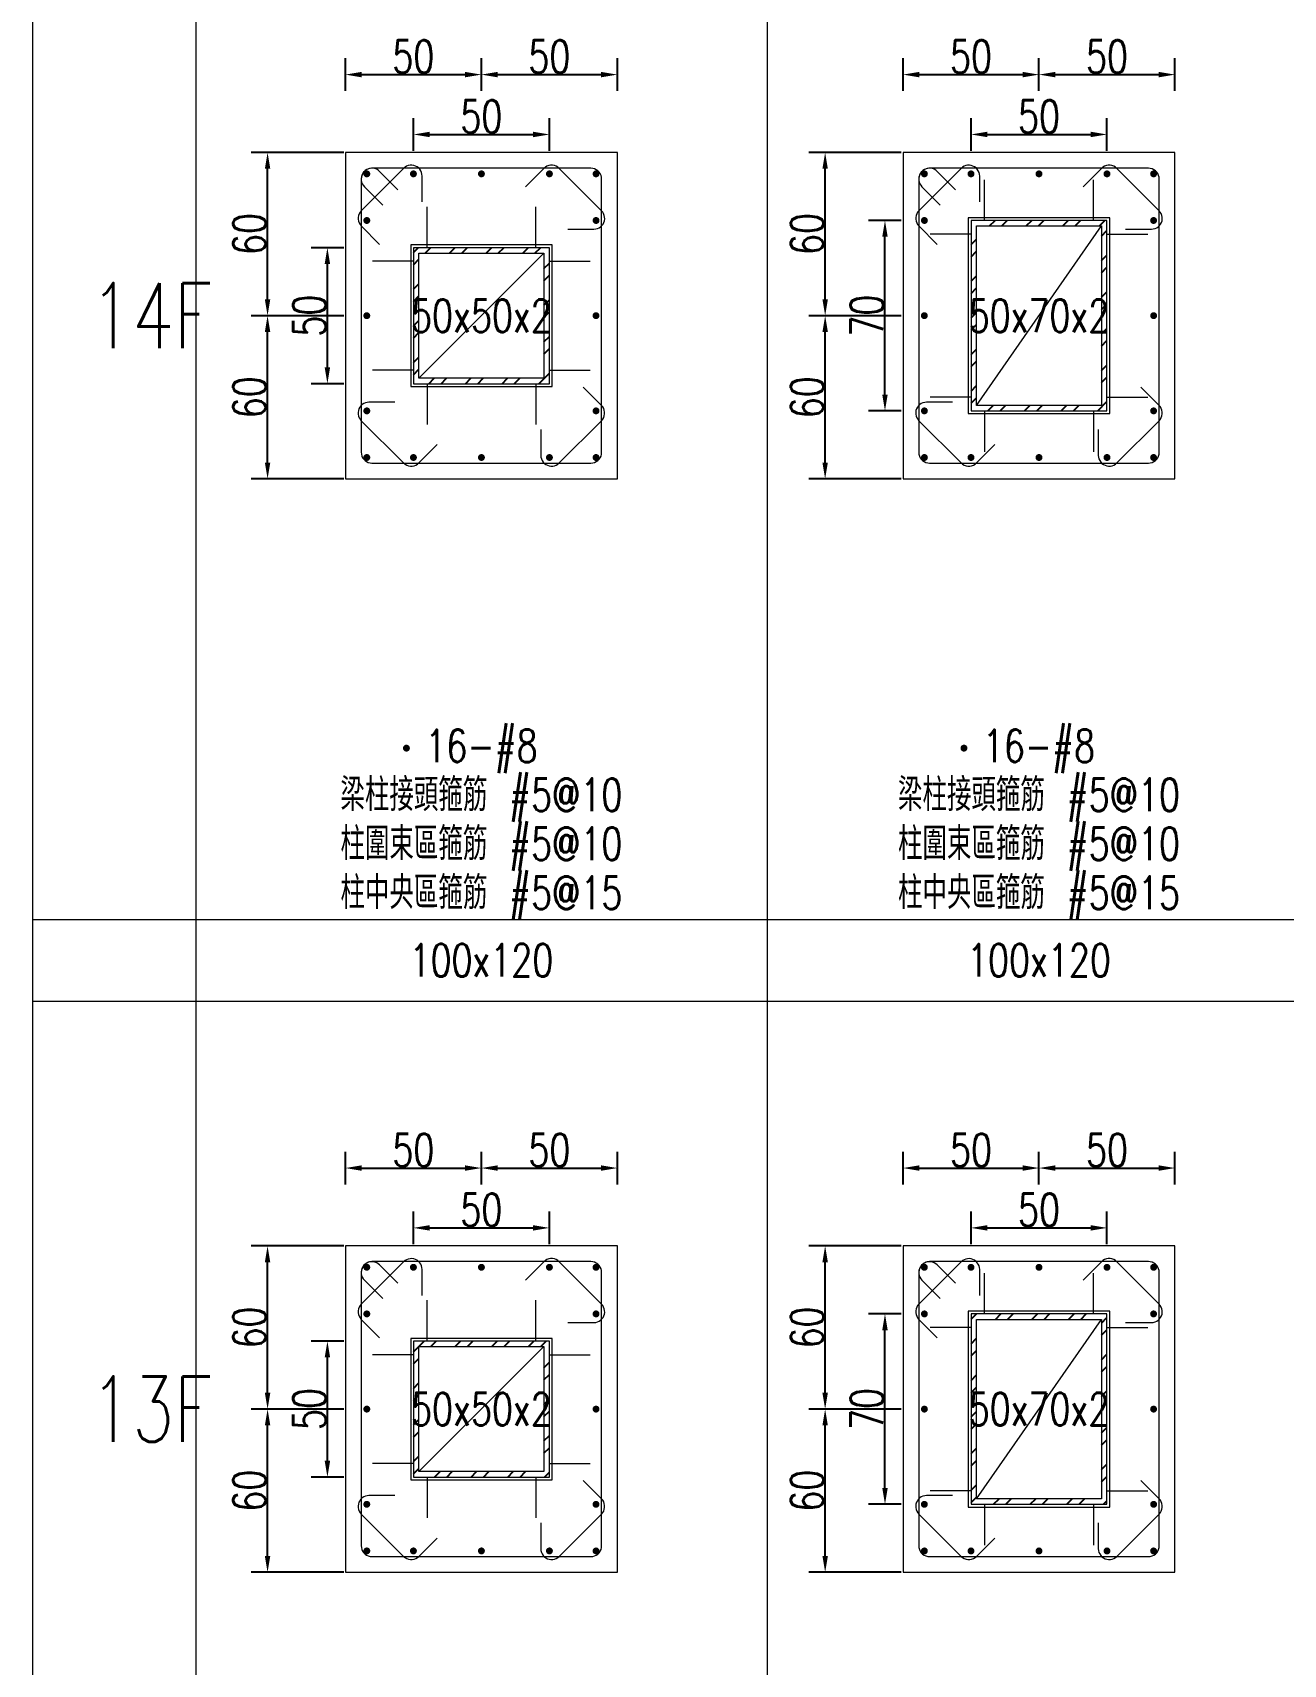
# Model space of a CAD drawing. Header units: millimetres. Extents: x 0 to 3905, y 0 to 8880.
# Drawn here: x 0 to 460, y 4982 to 5582 of the extents above; entities that cross this region are included whole.
import ezdxf
from ezdxf.enums import TextEntityAlignment as Align

# ---------------------------------------------------------------- set-up
doc = ezdxf.new("R2010")
doc.units = ezdxf.units.MM
doc.layers.get('DEFPOINTS').update_dxf_attribs({"color": 3})
for name, color, linetype in [('Hatch線', 6, 'Continuous'), ('主筋斷面', 2, 'Continuous'), ('文字-主筋根數', 7, 'Continuous'), ('文字-剪力筋 中央區', 7, 'Continuous'), ('文字-剪力筋-BC', 7, 'Continuous'), ('文字-剪力筋-圍束區', 7, 'Continuous'), ('文字-斷面尺寸', 7, 'Continuous'), ('文字-樓群名稱', 7, 'Continuous'), ('文字-輔助字', 7, 'Continuous'), ('柱斷面線', 4, 'Continuous'), ('標註字', 4, 'Continuous'), ('箍筋線', 1, 'Continuous'), ('網格線', 7, 'Continuous'), ('鋼柱', 11, 'Continuous')]:
    doc.layers.add(name, color=color, linetype=linetype)
doc.styles.add('note', font='txt.shx', dxfattribs={"width": 0.75, "height": 12})
doc.styles.add('txt', font='txt.shx', dxfattribs={"height": 0.2, "bigfont": 'chineset.shx'})
doc.dimstyles.new('RCAD_DIM', dxfattribs={"dimtxt": 12, "dimasz": 6, "dimexe": 6, "dimexo": 0.625, "dimtad": 1, "dimdec": 0, "dimdsep": 46, "dimtxsty": 'note', "dimcen": 2.5, "dimclrd": 256, "dimclre": 256, "dimclrt": 256, "dimadec": 0, "dimazin": 0, "dimtfac": 1, "dimtmove": 0, "dimatfit": 3, "dimfxl": 0, "dimtolj": 1, "dimarcsym": 0})

# ---------------------------------------------------------------- blocks, each defined once
blk = doc.blocks.new('*D90')
at = {"layer": 'DEFPOINTS', "color": 0}
for p in [(190, 5142.625), (140, 5136), (190, 5136)]:
    blk.add_point(p, dxfattribs=at)
at = {"layer": '標註字', "lineweight": -2}
for p, q in [((140, 5136.625), (140, 5148.625)), ((190, 5136.625), (190, 5148.625)), ((146, 5142.625), (184, 5142.625))]:
    blk.add_line(p, q, dxfattribs=at)
at = {"layer": '標註字'}
for points in [[(146, 5143.625), (146, 5141.625), (140, 5142.625)], [(184, 5141.625), (184, 5143.625), (190, 5142.625)]]:
    blk.add_solid(points, dxfattribs=at)
at = {"layer": '標註字', "insert": (165, 5149.25), "char_height": 12, "attachment_point": 5, "style": 'note'}
blk.add_mtext('\\A1;50', dxfattribs=at)
blk = doc.blocks.new('*D91')
at = {"layer": 'DEFPOINTS', "color": 0}
for p in [(108.375, 5101), (115, 5101), (115, 5051)]:
    blk.add_point(p, dxfattribs=at)
at = {"layer": '標註字', "lineweight": -2}
for p, q in [((114.375, 5101), (102.375, 5101)), ((108.375, 5057), (108.375, 5095)), ((114.375, 5051), (102.375, 5051))]:
    blk.add_line(p, q, dxfattribs=at)
at = {"layer": '標註字'}
for points in [[(109.375, 5095), (107.375, 5095), (108.375, 5101)], [(107.375, 5057), (109.375, 5057), (108.375, 5051)]]:
    blk.add_solid(points, dxfattribs=at)
at = {"layer": '標註字', "insert": (101.75, 5076), "char_height": 12, "attachment_point": 5, "rotation": 90, "style": 'note'}
blk.add_mtext('\\A1;50', dxfattribs=at)
blk = doc.blocks.new('*D92')
at = {"layer": 'DEFPOINTS', "color": 0}
for p in [(165, 5164.625), (115, 5158), (165, 5158)]:
    blk.add_point(p, dxfattribs=at)
at = {"layer": '標註字', "lineweight": -2}
for p, q in [((115, 5158.625), (115, 5170.625)), ((165, 5158.625), (165, 5170.625)), ((121, 5164.625), (159, 5164.625))]:
    blk.add_line(p, q, dxfattribs=at)
at = {"layer": '標註字'}
for points in [[(121, 5165.625), (121, 5163.625), (115, 5164.625)], [(159, 5163.625), (159, 5165.625), (165, 5164.625)]]:
    blk.add_solid(points, dxfattribs=at)
at = {"layer": '標註字', "insert": (140, 5171.25), "char_height": 12, "attachment_point": 5, "style": 'note'}
blk.add_mtext('\\A1;50', dxfattribs=at)
blk = doc.blocks.new('*D93')
at = {"layer": 'DEFPOINTS', "color": 0}
for p in [(215, 5164.625), (165, 5158), (215, 5158)]:
    blk.add_point(p, dxfattribs=at)
at = {"layer": '標註字', "lineweight": -2}
for p, q in [((165, 5158.625), (165, 5170.625)), ((215, 5158.625), (215, 5170.625)), ((171, 5164.625), (209, 5164.625))]:
    blk.add_line(p, q, dxfattribs=at)
at = {"layer": '標註字'}
for points in [[(171, 5165.625), (171, 5163.625), (165, 5164.625)], [(209, 5163.625), (209, 5165.625), (215, 5164.625)]]:
    blk.add_solid(points, dxfattribs=at)
at = {"layer": '標註字', "insert": (190, 5171.25), "char_height": 12, "attachment_point": 5, "style": 'note'}
blk.add_mtext('\\A1;50', dxfattribs=at)
blk = doc.blocks.new('*D94')
at = {"layer": 'DEFPOINTS', "color": 0}
for p in [(86.375, 5076), (115, 5076), (115, 5016)]:
    blk.add_point(p, dxfattribs=at)
at = {"layer": '標註字', "lineweight": -2}
for p, q in [((114.375, 5076), (80.375, 5076)), ((86.375, 5022), (86.375, 5070)), ((114.375, 5016), (80.375, 5016))]:
    blk.add_line(p, q, dxfattribs=at)
at = {"layer": '標註字'}
for points in [[(87.375, 5070), (85.375, 5070), (86.375, 5076)], [(85.375, 5022), (87.375, 5022), (86.375, 5016)]]:
    blk.add_solid(points, dxfattribs=at)
at = {"layer": '標註字', "insert": (79.75, 5046), "char_height": 12, "attachment_point": 5, "rotation": 90, "style": 'note'}
blk.add_mtext('\\A1;60', dxfattribs=at)
blk = doc.blocks.new('*D95')
at = {"layer": 'DEFPOINTS', "color": 0}
for p in [(86.375, 5136), (115, 5136), (115, 5076)]:
    blk.add_point(p, dxfattribs=at)
at = {"layer": '標註字', "lineweight": -2}
for p, q in [((114.375, 5136), (80.375, 5136)), ((86.375, 5082), (86.375, 5130)), ((114.375, 5076), (80.375, 5076))]:
    blk.add_line(p, q, dxfattribs=at)
at = {"layer": '標註字'}
for points in [[(87.375, 5130), (85.375, 5130), (86.375, 5136)], [(85.375, 5082), (87.375, 5082), (86.375, 5076)]]:
    blk.add_solid(points, dxfattribs=at)
at = {"layer": '標註字', "insert": (79.75, 5106), "char_height": 12, "attachment_point": 5, "rotation": 90, "style": 'note'}
blk.add_mtext('\\A1;60', dxfattribs=at)
blk = doc.blocks.new('Circle_Filled')
at = {"const_width": 0.5}
blk.add_lwpolyline([(-0.25, 0, 1), (0.25, 0, 1)], format="xyb", close=True, dxfattribs=at)
blk = doc.blocks.new('*D96')
at = {"layer": 'DEFPOINTS', "color": 0}
for p in [(190, 5544.625), (140, 5538), (190, 5538)]:
    blk.add_point(p, dxfattribs=at)
at = {"layer": '標註字', "lineweight": -2}
for p, q in [((140, 5538.625), (140, 5550.625)), ((190, 5538.625), (190, 5550.625)), ((146, 5544.625), (184, 5544.625))]:
    blk.add_line(p, q, dxfattribs=at)
at = {"layer": '標註字'}
for points in [[(146, 5545.625), (146, 5543.625), (140, 5544.625)], [(184, 5543.625), (184, 5545.625), (190, 5544.625)]]:
    blk.add_solid(points, dxfattribs=at)
at = {"layer": '標註字', "insert": (165, 5551.25), "char_height": 12, "attachment_point": 5, "style": 'note'}
blk.add_mtext('\\A1;50', dxfattribs=at)
blk = doc.blocks.new('*D97')
at = {"layer": 'DEFPOINTS', "color": 0}
for p in [(108.375, 5503), (115, 5503), (115, 5453)]:
    blk.add_point(p, dxfattribs=at)
at = {"layer": '標註字', "lineweight": -2}
for p, q in [((114.375, 5503), (102.375, 5503)), ((108.375, 5459), (108.375, 5497)), ((114.375, 5453), (102.375, 5453))]:
    blk.add_line(p, q, dxfattribs=at)
at = {"layer": '標註字'}
for points in [[(109.375, 5497), (107.375, 5497), (108.375, 5503)], [(107.375, 5459), (109.375, 5459), (108.375, 5453)]]:
    blk.add_solid(points, dxfattribs=at)
at = {"layer": '標註字', "insert": (101.75, 5478), "char_height": 12, "attachment_point": 5, "rotation": 90, "style": 'note'}
blk.add_mtext('\\A1;50', dxfattribs=at)
blk = doc.blocks.new('*D98')
at = {"layer": 'DEFPOINTS', "color": 0}
for p in [(165, 5566.625), (115, 5560), (165, 5560)]:
    blk.add_point(p, dxfattribs=at)
at = {"layer": '標註字', "lineweight": -2}
for p, q in [((115, 5560.625), (115, 5572.625)), ((165, 5560.625), (165, 5572.625)), ((121, 5566.625), (159, 5566.625))]:
    blk.add_line(p, q, dxfattribs=at)
at = {"layer": '標註字'}
for points in [[(121, 5567.625), (121, 5565.625), (115, 5566.625)], [(159, 5565.625), (159, 5567.625), (165, 5566.625)]]:
    blk.add_solid(points, dxfattribs=at)
at = {"layer": '標註字', "insert": (140, 5573.25), "char_height": 12, "attachment_point": 5, "style": 'note'}
blk.add_mtext('\\A1;50', dxfattribs=at)
blk = doc.blocks.new('*D99')
at = {"layer": 'DEFPOINTS', "color": 0}
for p in [(215, 5566.625), (165, 5560), (215, 5560)]:
    blk.add_point(p, dxfattribs=at)
at = {"layer": '標註字', "lineweight": -2}
for p, q in [((165, 5560.625), (165, 5572.625)), ((215, 5560.625), (215, 5572.625)), ((171, 5566.625), (209, 5566.625))]:
    blk.add_line(p, q, dxfattribs=at)
at = {"layer": '標註字'}
for points in [[(171, 5567.625), (171, 5565.625), (165, 5566.625)], [(209, 5565.625), (209, 5567.625), (215, 5566.625)]]:
    blk.add_solid(points, dxfattribs=at)
at = {"layer": '標註字', "insert": (190, 5573.25), "char_height": 12, "attachment_point": 5, "style": 'note'}
blk.add_mtext('\\A1;50', dxfattribs=at)
blk = doc.blocks.new('*D100')
at = {"layer": 'DEFPOINTS', "color": 0}
for p in [(86.375, 5478), (115, 5478), (115, 5418)]:
    blk.add_point(p, dxfattribs=at)
at = {"layer": '標註字', "lineweight": -2}
for p, q in [((114.375, 5478), (80.375, 5478)), ((86.375, 5424), (86.375, 5472)), ((114.375, 5418), (80.375, 5418))]:
    blk.add_line(p, q, dxfattribs=at)
at = {"layer": '標註字'}
for points in [[(87.375, 5472), (85.375, 5472), (86.375, 5478)], [(85.375, 5424), (87.375, 5424), (86.375, 5418)]]:
    blk.add_solid(points, dxfattribs=at)
at = {"layer": '標註字', "insert": (79.75, 5448), "char_height": 12, "attachment_point": 5, "rotation": 90, "style": 'note'}
blk.add_mtext('\\A1;60', dxfattribs=at)
blk = doc.blocks.new('*D101')
at = {"layer": 'DEFPOINTS', "color": 0}
for p in [(86.375, 5538), (115, 5538), (115, 5478)]:
    blk.add_point(p, dxfattribs=at)
at = {"layer": '標註字', "lineweight": -2}
for p, q in [((114.375, 5538), (80.375, 5538)), ((86.375, 5484), (86.375, 5532)), ((114.375, 5478), (80.375, 5478))]:
    blk.add_line(p, q, dxfattribs=at)
at = {"layer": '標註字'}
for points in [[(87.375, 5532), (85.375, 5532), (86.375, 5538)], [(85.375, 5484), (87.375, 5484), (86.375, 5478)]]:
    blk.add_solid(points, dxfattribs=at)
at = {"layer": '標註字', "insert": (79.75, 5508), "char_height": 12, "attachment_point": 5, "rotation": 90, "style": 'note'}
blk.add_mtext('\\A1;60', dxfattribs=at)
blk = doc.blocks.new('*D222')
at = {"layer": 'DEFPOINTS', "color": 0}
for p in [(395, 5142.625), (345, 5136), (395, 5136)]:
    blk.add_point(p, dxfattribs=at)
at = {"layer": '標註字', "lineweight": -2}
for p, q in [((345, 5136.625), (345, 5148.625)), ((395, 5136.625), (395, 5148.625)), ((351, 5142.625), (389, 5142.625))]:
    blk.add_line(p, q, dxfattribs=at)
at = {"layer": '標註字'}
for points in [[(351, 5143.625), (351, 5141.625), (345, 5142.625)], [(389, 5141.625), (389, 5143.625), (395, 5142.625)]]:
    blk.add_solid(points, dxfattribs=at)
at = {"layer": '標註字', "insert": (370, 5149.25), "char_height": 12, "attachment_point": 5, "style": 'note'}
blk.add_mtext('\\A1;50', dxfattribs=at)
blk = doc.blocks.new('*D223')
at = {"layer": 'DEFPOINTS', "color": 0}
for p in [(313.375, 5111), (320, 5111), (320, 5041)]:
    blk.add_point(p, dxfattribs=at)
at = {"layer": '標註字', "lineweight": -2}
for p, q in [((319.375, 5111), (307.375, 5111)), ((313.375, 5047), (313.375, 5105)), ((319.375, 5041), (307.375, 5041))]:
    blk.add_line(p, q, dxfattribs=at)
at = {"layer": '標註字'}
for points in [[(314.375, 5105), (312.375, 5105), (313.375, 5111)], [(312.375, 5047), (314.375, 5047), (313.375, 5041)]]:
    blk.add_solid(points, dxfattribs=at)
at = {"layer": '標註字', "insert": (306.75, 5076), "char_height": 12, "attachment_point": 5, "rotation": 90, "style": 'note'}
blk.add_mtext('\\A1;70', dxfattribs=at)
blk = doc.blocks.new('*D224')
at = {"layer": 'DEFPOINTS', "color": 0}
for p in [(370, 5164.625), (320, 5158), (370, 5158)]:
    blk.add_point(p, dxfattribs=at)
at = {"layer": '標註字', "lineweight": -2}
for p, q in [((320, 5158.625), (320, 5170.625)), ((370, 5158.625), (370, 5170.625)), ((326, 5164.625), (364, 5164.625))]:
    blk.add_line(p, q, dxfattribs=at)
at = {"layer": '標註字'}
for points in [[(326, 5165.625), (326, 5163.625), (320, 5164.625)], [(364, 5163.625), (364, 5165.625), (370, 5164.625)]]:
    blk.add_solid(points, dxfattribs=at)
at = {"layer": '標註字', "insert": (345, 5171.25), "char_height": 12, "attachment_point": 5, "style": 'note'}
blk.add_mtext('\\A1;50', dxfattribs=at)
blk = doc.blocks.new('*D225')
at = {"layer": 'DEFPOINTS', "color": 0}
for p in [(420, 5164.625), (370, 5158), (420, 5158)]:
    blk.add_point(p, dxfattribs=at)
at = {"layer": '標註字', "lineweight": -2}
for p, q in [((370, 5158.625), (370, 5170.625)), ((420, 5158.625), (420, 5170.625)), ((376, 5164.625), (414, 5164.625))]:
    blk.add_line(p, q, dxfattribs=at)
at = {"layer": '標註字'}
for points in [[(376, 5165.625), (376, 5163.625), (370, 5164.625)], [(414, 5163.625), (414, 5165.625), (420, 5164.625)]]:
    blk.add_solid(points, dxfattribs=at)
at = {"layer": '標註字', "insert": (395, 5171.25), "char_height": 12, "attachment_point": 5, "style": 'note'}
blk.add_mtext('\\A1;50', dxfattribs=at)
blk = doc.blocks.new('*D226')
at = {"layer": 'DEFPOINTS', "color": 0}
for p in [(291.375, 5076), (320, 5076), (320, 5016)]:
    blk.add_point(p, dxfattribs=at)
at = {"layer": '標註字', "lineweight": -2}
for p, q in [((319.375, 5076), (285.375, 5076)), ((291.375, 5022), (291.375, 5070)), ((319.375, 5016), (285.375, 5016))]:
    blk.add_line(p, q, dxfattribs=at)
at = {"layer": '標註字'}
for points in [[(292.375, 5070), (290.375, 5070), (291.375, 5076)], [(290.375, 5022), (292.375, 5022), (291.375, 5016)]]:
    blk.add_solid(points, dxfattribs=at)
at = {"layer": '標註字', "insert": (284.75, 5046), "char_height": 12, "attachment_point": 5, "rotation": 90, "style": 'note'}
blk.add_mtext('\\A1;60', dxfattribs=at)
blk = doc.blocks.new('*D227')
at = {"layer": 'DEFPOINTS', "color": 0}
for p in [(291.375, 5136), (320, 5136), (320, 5076)]:
    blk.add_point(p, dxfattribs=at)
at = {"layer": '標註字', "lineweight": -2}
for p, q in [((319.375, 5136), (285.375, 5136)), ((291.375, 5082), (291.375, 5130)), ((319.375, 5076), (285.375, 5076))]:
    blk.add_line(p, q, dxfattribs=at)
at = {"layer": '標註字'}
for points in [[(292.375, 5130), (290.375, 5130), (291.375, 5136)], [(290.375, 5082), (292.375, 5082), (291.375, 5076)]]:
    blk.add_solid(points, dxfattribs=at)
at = {"layer": '標註字', "insert": (284.75, 5106), "char_height": 12, "attachment_point": 5, "rotation": 90, "style": 'note'}
blk.add_mtext('\\A1;60', dxfattribs=at)
blk = doc.blocks.new('*D228')
at = {"layer": 'DEFPOINTS', "color": 0}
for p in [(395, 5544.625), (345, 5538), (395, 5538)]:
    blk.add_point(p, dxfattribs=at)
at = {"layer": '標註字', "lineweight": -2}
for p, q in [((345, 5538.625), (345, 5550.625)), ((395, 5538.625), (395, 5550.625)), ((351, 5544.625), (389, 5544.625))]:
    blk.add_line(p, q, dxfattribs=at)
at = {"layer": '標註字'}
for points in [[(351, 5545.625), (351, 5543.625), (345, 5544.625)], [(389, 5543.625), (389, 5545.625), (395, 5544.625)]]:
    blk.add_solid(points, dxfattribs=at)
at = {"layer": '標註字', "insert": (370, 5551.25), "char_height": 12, "attachment_point": 5, "style": 'note'}
blk.add_mtext('\\A1;50', dxfattribs=at)
blk = doc.blocks.new('*D229')
at = {"layer": 'DEFPOINTS', "color": 0}
for p in [(313.375, 5513), (320, 5513), (320, 5443)]:
    blk.add_point(p, dxfattribs=at)
at = {"layer": '標註字', "lineweight": -2}
for p, q in [((319.375, 5513), (307.375, 5513)), ((313.375, 5449), (313.375, 5507)), ((319.375, 5443), (307.375, 5443))]:
    blk.add_line(p, q, dxfattribs=at)
at = {"layer": '標註字'}
for points in [[(314.375, 5507), (312.375, 5507), (313.375, 5513)], [(312.375, 5449), (314.375, 5449), (313.375, 5443)]]:
    blk.add_solid(points, dxfattribs=at)
at = {"layer": '標註字', "insert": (306.75, 5478), "char_height": 12, "attachment_point": 5, "rotation": 90, "style": 'note'}
blk.add_mtext('\\A1;70', dxfattribs=at)
blk = doc.blocks.new('*D230')
at = {"layer": 'DEFPOINTS', "color": 0}
for p in [(370, 5566.625), (320, 5560), (370, 5560)]:
    blk.add_point(p, dxfattribs=at)
at = {"layer": '標註字', "lineweight": -2}
for p, q in [((320, 5560.625), (320, 5572.625)), ((370, 5560.625), (370, 5572.625)), ((326, 5566.625), (364, 5566.625))]:
    blk.add_line(p, q, dxfattribs=at)
at = {"layer": '標註字'}
for points in [[(326, 5567.625), (326, 5565.625), (320, 5566.625)], [(364, 5565.625), (364, 5567.625), (370, 5566.625)]]:
    blk.add_solid(points, dxfattribs=at)
at = {"layer": '標註字', "insert": (345, 5573.25), "char_height": 12, "attachment_point": 5, "style": 'note'}
blk.add_mtext('\\A1;50', dxfattribs=at)
blk = doc.blocks.new('*D231')
at = {"layer": 'DEFPOINTS', "color": 0}
for p in [(420, 5566.625), (370, 5560), (420, 5560)]:
    blk.add_point(p, dxfattribs=at)
at = {"layer": '標註字', "lineweight": -2}
for p, q in [((370, 5560.625), (370, 5572.625)), ((420, 5560.625), (420, 5572.625)), ((376, 5566.625), (414, 5566.625))]:
    blk.add_line(p, q, dxfattribs=at)
at = {"layer": '標註字'}
for points in [[(376, 5567.625), (376, 5565.625), (370, 5566.625)], [(414, 5565.625), (414, 5567.625), (420, 5566.625)]]:
    blk.add_solid(points, dxfattribs=at)
at = {"layer": '標註字', "insert": (395, 5573.25), "char_height": 12, "attachment_point": 5, "style": 'note'}
blk.add_mtext('\\A1;50', dxfattribs=at)
blk = doc.blocks.new('*D232')
at = {"layer": 'DEFPOINTS', "color": 0}
for p in [(291.375, 5478), (320, 5478), (320, 5418)]:
    blk.add_point(p, dxfattribs=at)
at = {"layer": '標註字', "lineweight": -2}
for p, q in [((319.375, 5478), (285.375, 5478)), ((291.375, 5424), (291.375, 5472)), ((319.375, 5418), (285.375, 5418))]:
    blk.add_line(p, q, dxfattribs=at)
at = {"layer": '標註字'}
for points in [[(292.375, 5472), (290.375, 5472), (291.375, 5478)], [(290.375, 5424), (292.375, 5424), (291.375, 5418)]]:
    blk.add_solid(points, dxfattribs=at)
at = {"layer": '標註字', "insert": (284.75, 5448), "char_height": 12, "attachment_point": 5, "rotation": 90, "style": 'note'}
blk.add_mtext('\\A1;60', dxfattribs=at)
blk = doc.blocks.new('*D233')
at = {"layer": 'DEFPOINTS', "color": 0}
for p in [(291.375, 5538), (320, 5538), (320, 5478)]:
    blk.add_point(p, dxfattribs=at)
at = {"layer": '標註字', "lineweight": -2}
for p, q in [((319.375, 5538), (285.375, 5538)), ((291.375, 5484), (291.375, 5532)), ((319.375, 5478), (285.375, 5478))]:
    blk.add_line(p, q, dxfattribs=at)
at = {"layer": '標註字'}
for points in [[(292.375, 5532), (290.375, 5532), (291.375, 5538)], [(290.375, 5484), (292.375, 5484), (291.375, 5478)]]:
    blk.add_solid(points, dxfattribs=at)
at = {"layer": '標註字', "insert": (284.75, 5508), "char_height": 12, "attachment_point": 5, "rotation": 90, "style": 'note'}
blk.add_mtext('\\A1;60', dxfattribs=at)

msp = doc.modelspace()

# ---------------------------------------------------------------- hatches: boundary and pattern name
at = {"layer": 'Hatch線'}
h = msp.add_hatch(dxfattribs=at)
h.set_pattern_fill('ANSI32', color=256, style=0)
h.paths.add_polyline_path([(345, 5443), (395, 5443), (395, 5513), (345, 5513)], flags=17)
h.paths.add_polyline_path([(347, 5445), (347, 5511), (393, 5511), (393, 5445)])
h = msp.add_hatch(dxfattribs=at)
h.set_pattern_fill('ANSI32', color=256, style=0)
h.paths.add_polyline_path([(140, 5453), (190, 5453), (190, 5503), (140, 5503)], flags=17)
h.paths.add_polyline_path([(142, 5455), (142, 5501), (188, 5501), (188, 5455)])
h = msp.add_hatch(dxfattribs=at)
h.set_pattern_fill('ANSI32', color=256, style=0)
h.paths.add_polyline_path([(345, 5041), (395, 5041), (395, 5111), (345, 5111)], flags=17)
h.paths.add_polyline_path([(347, 5043), (347, 5109), (393, 5109), (393, 5043)])
h = msp.add_hatch(dxfattribs=at)
h.set_pattern_fill('ANSI32', color=256, style=0)
h.paths.add_polyline_path([(140, 5051), (190, 5051), (190, 5101), (140, 5101)], flags=17)
h.paths.add_polyline_path([(142, 5053), (142, 5099), (188, 5099), (188, 5053)])

# ---------------------------------------------------------------- linework, layer by layer
at = {"layer": 'DEFPOINTS', "lineweight": 5}
for points in [[(350, 5513), (350, 5528)], [(390, 5513), (390, 5528)], [(145, 5503), (145, 5518)], [(185, 5503), (185, 5518)], [(345, 5442), (396, 5442), (396, 5514), (344, 5514), (344, 5442), (345, 5442)], [(345, 5508), (330, 5508)], [(347, 5445), (393, 5511)], [(395, 5508), (410, 5508)], [(140, 5452), (191, 5452), (191, 5504), (139, 5504), (139, 5452), (140, 5452)], [(140, 5498), (125, 5498)], [(142, 5455), (188, 5501)], [(190, 5498), (205, 5498)], [(140, 5458), (125, 5458)], [(190, 5458), (205, 5458)], [(145, 5453), (145, 5438)], [(185, 5453), (185, 5438)], [(345, 5448), (330, 5448)], [(395, 5448), (410, 5448)], [(350, 5443), (350, 5428)], [(390, 5443), (390, 5428)], [(350, 5111), (350, 5126)], [(390, 5111), (390, 5126)], [(145, 5101), (145, 5116)], [(185, 5101), (185, 5116)], [(345, 5040), (396, 5040), (396, 5112), (344, 5112), (344, 5040), (345, 5040)], [(345, 5106), (330, 5106)], [(347, 5043), (393, 5109)], [(395, 5106), (410, 5106)], [(140, 5050), (191, 5050), (191, 5102), (139, 5102), (139, 5050), (140, 5050)], [(140, 5096), (125, 5096)], [(142, 5053), (188, 5099)], [(190, 5096), (205, 5096)], [(140, 5056), (125, 5056)], [(190, 5056), (205, 5056)], [(145, 5051), (145, 5036)], [(185, 5051), (185, 5036)], [(345, 5046), (330, 5046)], [(395, 5046), (410, 5046)], [(350, 5041), (350, 5026)], [(390, 5041), (390, 5026)]]:
    msp.add_lwpolyline(points, dxfattribs=at)
at = {"layer": '柱斷面線', "lineweight": 5}
for points in [[(115, 5418), (215, 5418), (215, 5538), (115, 5538), (115, 5418)], [(320, 5418), (420, 5418), (420, 5538), (320, 5538), (320, 5418)], [(115, 5016), (215, 5016), (215, 5136), (115, 5136), (115, 5016)], [(320, 5016), (420, 5016), (420, 5136), (320, 5136), (320, 5016)]]:
    msp.add_lwpolyline(points, dxfattribs=at)
at = {"layer": '箍筋線', "lineweight": 5}
for points in [[(143.19, 5519.81), (143.19, 5529.35), (143.13, 5530.02), (142.96, 5530.66), (142.69, 5531.27), (142.32, 5531.83), (141.86, 5532.32), (141.33, 5532.72), (140.73, 5533.02), (140.1, 5533.23), (139.43, 5533.32), (138.77, 5533.3), (138.11, 5533.17), (137.49, 5532.93), (136.91, 5532.59), (136.4, 5532.16), (120.84, 5516.6), (120.39, 5516.07), (120.05, 5515.47), (119.81, 5514.82), (119.69, 5514.13), (119.69, 5513.44), (119.81, 5512.76), (120.05, 5512.11), (120.39, 5511.51), (120.84, 5510.98), (127.58, 5504.23)], [(134.33, 5524.29), (127.58, 5531.04), (127.07, 5531.47), (126.49, 5531.81), (125.87, 5532.05), (125.22, 5532.18), (124.55, 5532.2), (123.89, 5532.11), (123.25, 5531.9), (122.66, 5531.6), (122.12, 5531.19), (121.66, 5530.71), (121.29, 5530.15), (121.02, 5529.54), (120.85, 5528.9), (120.79, 5528.23), (120.79, 5427.77), (120.86, 5427.08), (121.03, 5426.41), (121.33, 5425.78), (121.72, 5425.21), (122.21, 5424.72), (122.78, 5424.33), (123.41, 5424.03), (124.08, 5423.86), (124.77, 5423.79), (205.23, 5423.79), (205.92, 5423.86), (206.59, 5424.03), (207.22, 5424.33), (207.79, 5424.72), (208.28, 5425.21), (208.67, 5425.78), (208.97, 5426.41), (209.14, 5427.08), (209.21, 5427.77), (209.21, 5528.23), (209.14, 5528.92), (208.97, 5529.59), (208.67, 5530.22), (208.28, 5530.79), (207.79, 5531.28), (207.22, 5531.67), (206.59, 5531.97), (205.92, 5532.14), (205.23, 5532.21), (124.77, 5532.21), (124.1, 5532.15), (123.46, 5531.98), (122.85, 5531.71), (122.29, 5531.34), (121.81, 5530.88), (121.4, 5530.34), (121.1, 5529.75), (120.89, 5529.11), (120.8, 5528.45), (120.82, 5527.78), (120.95, 5527.13), (121.19, 5526.51), (121.53, 5525.93), (121.96, 5525.42), (128.71, 5518.67)], [(196.81, 5509.81), (206.35, 5509.81), (207.02, 5509.87), (207.66, 5510.04), (208.27, 5510.31), (208.83, 5510.68), (209.32, 5511.14), (209.72, 5511.67), (210.02, 5512.27), (210.23, 5512.9), (210.32, 5513.57), (210.3, 5514.23), (210.17, 5514.89), (209.93, 5515.51), (209.59, 5516.09), (209.16, 5516.6), (193.6, 5532.16), (193.07, 5532.61), (192.47, 5532.95), (191.82, 5533.19), (191.13, 5533.31), (190.44, 5533.31), (189.76, 5533.19), (189.11, 5532.95), (188.51, 5532.61), (187.98, 5532.16), (181.23, 5525.42)], [(348.19, 5519.81), (348.19, 5529.35), (348.13, 5530.02), (347.96, 5530.66), (347.69, 5531.27), (347.32, 5531.83), (346.86, 5532.32), (346.33, 5532.72), (345.73, 5533.02), (345.1, 5533.23), (344.43, 5533.32), (343.77, 5533.3), (343.11, 5533.17), (342.49, 5532.93), (341.91, 5532.59), (341.4, 5532.16), (325.84, 5516.6), (325.39, 5516.07), (325.05, 5515.47), (324.81, 5514.82), (324.69, 5514.13), (324.69, 5513.44), (324.81, 5512.76), (325.05, 5512.11), (325.39, 5511.51), (325.84, 5510.98), (332.58, 5504.23)], [(339.33, 5524.29), (332.58, 5531.04), (332.07, 5531.47), (331.49, 5531.81), (330.87, 5532.05), (330.22, 5532.18), (329.55, 5532.2), (328.89, 5532.11), (328.25, 5531.9), (327.66, 5531.6), (327.12, 5531.19), (326.66, 5530.71), (326.29, 5530.15), (326.02, 5529.54), (325.85, 5528.9), (325.79, 5528.23), (325.79, 5427.77), (325.86, 5427.08), (326.03, 5426.41), (326.33, 5425.78), (326.72, 5425.21), (327.21, 5424.72), (327.78, 5424.33), (328.41, 5424.03), (329.08, 5423.86), (329.77, 5423.79), (410.23, 5423.79), (410.92, 5423.86), (411.59, 5424.03), (412.22, 5424.33), (412.79, 5424.72), (413.28, 5425.21), (413.67, 5425.78), (413.97, 5426.41), (414.14, 5427.08), (414.21, 5427.77), (414.21, 5528.23), (414.14, 5528.92), (413.97, 5529.59), (413.67, 5530.22), (413.28, 5530.79), (412.79, 5531.28), (412.22, 5531.67), (411.59, 5531.97), (410.92, 5532.14), (410.23, 5532.21), (329.77, 5532.21), (329.1, 5532.15), (328.46, 5531.98), (327.85, 5531.71), (327.29, 5531.34), (326.81, 5530.88), (326.4, 5530.34), (326.1, 5529.75), (325.89, 5529.11), (325.8, 5528.45), (325.82, 5527.78), (325.95, 5527.13), (326.19, 5526.51), (326.53, 5525.93), (326.96, 5525.42), (333.71, 5518.67)], [(401.81, 5509.81), (411.35, 5509.81), (412.02, 5509.87), (412.66, 5510.04), (413.27, 5510.31), (413.83, 5510.68), (414.32, 5511.14), (414.72, 5511.67), (415.02, 5512.27), (415.23, 5512.9), (415.32, 5513.57), (415.3, 5514.23), (415.17, 5514.89), (414.93, 5515.51), (414.59, 5516.09), (414.16, 5516.6), (398.6, 5532.16), (398.07, 5532.61), (397.47, 5532.95), (396.82, 5533.19), (396.13, 5533.31), (395.44, 5533.31), (394.76, 5533.19), (394.11, 5532.95), (393.51, 5532.61), (392.98, 5532.16), (386.23, 5525.42)], [(186.81, 5436.19), (186.81, 5426.65), (186.87, 5425.98), (187.04, 5425.34), (187.31, 5424.73), (187.68, 5424.17), (188.14, 5423.68), (188.67, 5423.28), (189.27, 5422.98), (189.9, 5422.77), (190.57, 5422.68), (191.23, 5422.7), (191.89, 5422.83), (192.51, 5423.07), (193.09, 5423.41), (193.6, 5423.84), (209.16, 5439.4), (209.61, 5439.93), (209.95, 5440.53), (210.19, 5441.18), (210.31, 5441.87), (210.31, 5442.56), (210.19, 5443.24), (209.95, 5443.89), (209.61, 5444.49), (209.16, 5445.02), (202.42, 5451.77)], [(391.81, 5436.19), (391.81, 5426.65), (391.87, 5425.98), (392.04, 5425.34), (392.31, 5424.73), (392.68, 5424.17), (393.14, 5423.68), (393.67, 5423.28), (394.27, 5422.98), (394.9, 5422.77), (395.57, 5422.68), (396.23, 5422.7), (396.89, 5422.83), (397.51, 5423.07), (398.09, 5423.41), (398.6, 5423.84), (414.16, 5439.4), (414.61, 5439.93), (414.95, 5440.53), (415.19, 5441.18), (415.31, 5441.87), (415.31, 5442.56), (415.19, 5443.24), (414.95, 5443.89), (414.61, 5444.49), (414.16, 5445.02), (407.42, 5451.77)], [(133.19, 5446.19), (123.65, 5446.19), (122.98, 5446.13), (122.34, 5445.96), (121.73, 5445.69), (121.17, 5445.32), (120.68, 5444.86), (120.28, 5444.33), (119.98, 5443.73), (119.77, 5443.1), (119.68, 5442.43), (119.7, 5441.77), (119.83, 5441.11), (120.07, 5440.49), (120.41, 5439.91), (120.84, 5439.4), (136.4, 5423.84), (136.93, 5423.39), (137.53, 5423.05), (138.18, 5422.81), (138.87, 5422.69), (139.56, 5422.69), (140.24, 5422.81), (140.89, 5423.05), (141.49, 5423.39), (142.02, 5423.84), (148.77, 5430.58)], [(338.19, 5446.19), (328.65, 5446.19), (327.98, 5446.13), (327.34, 5445.96), (326.73, 5445.69), (326.17, 5445.32), (325.68, 5444.86), (325.28, 5444.33), (324.98, 5443.73), (324.77, 5443.1), (324.68, 5442.43), (324.7, 5441.77), (324.83, 5441.11), (325.07, 5440.49), (325.41, 5439.91), (325.84, 5439.4), (341.4, 5423.84), (341.93, 5423.39), (342.53, 5423.05), (343.18, 5422.81), (343.87, 5422.69), (344.56, 5422.69), (345.24, 5422.81), (345.89, 5423.05), (346.49, 5423.39), (347.02, 5423.84), (353.77, 5430.58)], [(143.19, 5117.81), (143.19, 5127.35), (143.13, 5128.02), (142.96, 5128.66), (142.69, 5129.27), (142.32, 5129.83), (141.86, 5130.32), (141.33, 5130.72), (140.73, 5131.02), (140.1, 5131.23), (139.43, 5131.32), (138.77, 5131.3), (138.11, 5131.17), (137.49, 5130.93), (136.91, 5130.59), (136.4, 5130.16), (120.84, 5114.6), (120.39, 5114.07), (120.05, 5113.47), (119.81, 5112.82), (119.69, 5112.13), (119.69, 5111.44), (119.81, 5110.76), (120.05, 5110.11), (120.39, 5109.51), (120.84, 5108.98), (127.58, 5102.23)], [(134.33, 5122.29), (127.58, 5129.04), (127.07, 5129.47), (126.49, 5129.81), (125.87, 5130.05), (125.22, 5130.18), (124.55, 5130.2), (123.89, 5130.11), (123.25, 5129.9), (122.66, 5129.6), (122.12, 5129.19), (121.66, 5128.71), (121.29, 5128.15), (121.02, 5127.54), (120.85, 5126.9), (120.79, 5126.23), (120.79, 5025.77), (120.86, 5025.08), (121.03, 5024.41), (121.33, 5023.78), (121.72, 5023.21), (122.21, 5022.72), (122.78, 5022.33), (123.41, 5022.03), (124.08, 5021.86), (124.77, 5021.79), (205.23, 5021.79), (205.92, 5021.86), (206.59, 5022.03), (207.22, 5022.33), (207.79, 5022.72), (208.28, 5023.21), (208.67, 5023.78), (208.97, 5024.41), (209.14, 5025.08), (209.21, 5025.77), (209.21, 5126.23), (209.14, 5126.92), (208.97, 5127.59), (208.67, 5128.22), (208.28, 5128.79), (207.79, 5129.28), (207.22, 5129.67), (206.59, 5129.97), (205.92, 5130.14), (205.23, 5130.21), (124.77, 5130.21), (124.1, 5130.15), (123.46, 5129.98), (122.85, 5129.71), (122.29, 5129.34), (121.81, 5128.88), (121.4, 5128.34), (121.1, 5127.75), (120.89, 5127.11), (120.8, 5126.45), (120.82, 5125.78), (120.95, 5125.13), (121.19, 5124.51), (121.53, 5123.93), (121.96, 5123.42), (128.71, 5116.67)], [(196.81, 5107.81), (206.35, 5107.81), (207.02, 5107.87), (207.66, 5108.04), (208.27, 5108.31), (208.83, 5108.68), (209.32, 5109.14), (209.72, 5109.67), (210.02, 5110.27), (210.23, 5110.9), (210.32, 5111.57), (210.3, 5112.23), (210.17, 5112.89), (209.93, 5113.51), (209.59, 5114.09), (209.16, 5114.6), (193.6, 5130.16), (193.07, 5130.61), (192.47, 5130.95), (191.82, 5131.19), (191.13, 5131.31), (190.44, 5131.31), (189.76, 5131.19), (189.11, 5130.95), (188.51, 5130.61), (187.98, 5130.16), (181.23, 5123.42)], [(348.19, 5117.81), (348.19, 5127.35), (348.13, 5128.02), (347.96, 5128.66), (347.69, 5129.27), (347.32, 5129.83), (346.86, 5130.32), (346.33, 5130.72), (345.73, 5131.02), (345.1, 5131.23), (344.43, 5131.32), (343.77, 5131.3), (343.11, 5131.17), (342.49, 5130.93), (341.91, 5130.59), (341.4, 5130.16), (325.84, 5114.6), (325.39, 5114.07), (325.05, 5113.47), (324.81, 5112.82), (324.69, 5112.13), (324.69, 5111.44), (324.81, 5110.76), (325.05, 5110.11), (325.39, 5109.51), (325.84, 5108.98), (332.58, 5102.23)], [(339.33, 5122.29), (332.58, 5129.04), (332.07, 5129.47), (331.49, 5129.81), (330.87, 5130.05), (330.22, 5130.18), (329.55, 5130.2), (328.89, 5130.11), (328.25, 5129.9), (327.66, 5129.6), (327.12, 5129.19), (326.66, 5128.71), (326.29, 5128.15), (326.02, 5127.54), (325.85, 5126.9), (325.79, 5126.23), (325.79, 5025.77), (325.86, 5025.08), (326.03, 5024.41), (326.33, 5023.78), (326.72, 5023.21), (327.21, 5022.72), (327.78, 5022.33), (328.41, 5022.03), (329.08, 5021.86), (329.77, 5021.79), (410.23, 5021.79), (410.92, 5021.86), (411.59, 5022.03), (412.22, 5022.33), (412.79, 5022.72), (413.28, 5023.21), (413.67, 5023.78), (413.97, 5024.41), (414.14, 5025.08), (414.21, 5025.77), (414.21, 5126.23), (414.14, 5126.92), (413.97, 5127.59), (413.67, 5128.22), (413.28, 5128.79), (412.79, 5129.28), (412.22, 5129.67), (411.59, 5129.97), (410.92, 5130.14), (410.23, 5130.21), (329.77, 5130.21), (329.1, 5130.15), (328.46, 5129.98), (327.85, 5129.71), (327.29, 5129.34), (326.81, 5128.88), (326.4, 5128.34), (326.1, 5127.75), (325.89, 5127.11), (325.8, 5126.45), (325.82, 5125.78), (325.95, 5125.13), (326.19, 5124.51), (326.53, 5123.93), (326.96, 5123.42), (333.71, 5116.67)], [(401.81, 5107.81), (411.35, 5107.81), (412.02, 5107.87), (412.66, 5108.04), (413.27, 5108.31), (413.83, 5108.68), (414.32, 5109.14), (414.72, 5109.67), (415.02, 5110.27), (415.23, 5110.9), (415.32, 5111.57), (415.3, 5112.23), (415.17, 5112.89), (414.93, 5113.51), (414.59, 5114.09), (414.16, 5114.6), (398.6, 5130.16), (398.07, 5130.61), (397.47, 5130.95), (396.82, 5131.19), (396.13, 5131.31), (395.44, 5131.31), (394.76, 5131.19), (394.11, 5130.95), (393.51, 5130.61), (392.98, 5130.16), (386.23, 5123.42)], [(186.81, 5034.19), (186.81, 5024.65), (186.87, 5023.98), (187.04, 5023.34), (187.31, 5022.73), (187.68, 5022.17), (188.14, 5021.68), (188.67, 5021.28), (189.27, 5020.98), (189.9, 5020.77), (190.57, 5020.68), (191.23, 5020.7), (191.89, 5020.83), (192.51, 5021.07), (193.09, 5021.41), (193.6, 5021.84), (209.16, 5037.4), (209.61, 5037.93), (209.95, 5038.53), (210.19, 5039.18), (210.31, 5039.87), (210.31, 5040.56), (210.19, 5041.24), (209.95, 5041.89), (209.61, 5042.49), (209.16, 5043.02), (202.42, 5049.77)], [(391.81, 5034.19), (391.81, 5024.65), (391.87, 5023.98), (392.04, 5023.34), (392.31, 5022.73), (392.68, 5022.17), (393.14, 5021.68), (393.67, 5021.28), (394.27, 5020.98), (394.9, 5020.77), (395.57, 5020.68), (396.23, 5020.7), (396.89, 5020.83), (397.51, 5021.07), (398.09, 5021.41), (398.6, 5021.84), (414.16, 5037.4), (414.61, 5037.93), (414.95, 5038.53), (415.19, 5039.18), (415.31, 5039.87), (415.31, 5040.56), (415.19, 5041.24), (414.95, 5041.89), (414.61, 5042.49), (414.16, 5043.02), (407.42, 5049.77)], [(133.19, 5044.19), (123.65, 5044.19), (122.98, 5044.13), (122.34, 5043.96), (121.73, 5043.69), (121.17, 5043.32), (120.68, 5042.86), (120.28, 5042.33), (119.98, 5041.73), (119.77, 5041.1), (119.68, 5040.43), (119.7, 5039.77), (119.83, 5039.11), (120.07, 5038.49), (120.41, 5037.91), (120.84, 5037.4), (136.4, 5021.84), (136.93, 5021.39), (137.53, 5021.05), (138.18, 5020.81), (138.87, 5020.69), (139.56, 5020.69), (140.24, 5020.81), (140.89, 5021.05), (141.49, 5021.39), (142.02, 5021.84), (148.77, 5028.58)], [(338.19, 5044.19), (328.65, 5044.19), (327.98, 5044.13), (327.34, 5043.96), (326.73, 5043.69), (326.17, 5043.32), (325.68, 5042.86), (325.28, 5042.33), (324.98, 5041.73), (324.77, 5041.1), (324.68, 5040.43), (324.7, 5039.77), (324.83, 5039.11), (325.07, 5038.49), (325.41, 5037.91), (325.84, 5037.4), (341.4, 5021.84), (341.93, 5021.39), (342.53, 5021.05), (343.18, 5020.81), (343.87, 5020.69), (344.56, 5020.69), (345.24, 5020.81), (345.89, 5021.05), (346.49, 5021.39), (347.02, 5021.84), (353.77, 5028.58)]]:
    msp.add_lwpolyline(points, dxfattribs=at)
at = {"layer": '網格線', "lineweight": 5}
for points in [[(0, 5628), (0, 5256)], [(60, 5628), (60, 5256)], [(270, 5628), (270, 5256)], [(0, 5256), (0, 5226)], [(0, 5256), (60, 5256)], [(60, 5256), (270, 5256)], [(60, 5256), (60, 5226)], [(270, 5256), (470, 5256)], [(270, 5256), (270, 5226)], [(0, 5226), (0, 4854)], [(0, 5226), (60, 5226)], [(60, 5226), (270, 5226)], [(60, 5226), (60, 4854)], [(270, 5226), (470, 5226)], [(270, 5226), (270, 4854)]]:
    msp.add_lwpolyline(points, dxfattribs=at)
at = {"layer": '鋼柱', "lineweight": 5}
for points in [[(345, 5443), (395, 5443), (395, 5513), (345, 5513), (345, 5443)], [(347, 5445), (347, 5511), (393, 5511), (393, 5445), (347, 5445)], [(140, 5453), (190, 5453), (190, 5503), (140, 5503), (140, 5453)], [(142, 5455), (142, 5501), (188, 5501), (188, 5455), (142, 5455)], [(345, 5041), (395, 5041), (395, 5111), (345, 5111), (345, 5041)], [(347, 5043), (347, 5109), (393, 5109), (393, 5043), (347, 5043)], [(140, 5051), (190, 5051), (190, 5101), (140, 5101), (140, 5051)], [(142, 5053), (142, 5099), (188, 5099), (188, 5053), (142, 5053)]]:
    msp.add_lwpolyline(points, dxfattribs=at)

# ---------------------------------------------------------------- block references
at = {"layer": '主筋斷面', "lineweight": 5, "xscale": 2.539999961853027, "yscale": 2.539999961853027}
for p in [(122.86, 5530.14), (140, 5530.14), (165, 5530.14), (190, 5530.14), (207.14, 5530.14), (327.86, 5530.14), (345, 5530.14), (370, 5530.14), (395, 5530.14), (412.14, 5530.14), (122.86, 5513), (207.14, 5513), (327.86, 5513), (412.14, 5513), (122.86, 5478), (207.14, 5478), (327.86, 5478), (412.14, 5478), (122.86, 5443), (207.14, 5443), (327.86, 5443), (412.14, 5443), (122.86, 5425.86), (140, 5425.86), (165, 5425.86), (190, 5425.86), (207.14, 5425.86), (327.86, 5425.86), (345, 5425.86), (370, 5425.86), (395, 5425.86), (412.14, 5425.86), (137.42, 5319), (342.42, 5319), (122.86, 5128.14), (140, 5128.14), (165, 5128.14), (190, 5128.14), (207.14, 5128.14), (327.86, 5128.14), (345, 5128.14), (370, 5128.14), (395, 5128.14), (412.14, 5128.14), (122.86, 5111), (207.14, 5111), (327.86, 5111), (412.14, 5111), (122.86, 5076), (207.14, 5076), (327.86, 5076), (412.14, 5076), (122.86, 5041), (207.14, 5041), (327.86, 5041), (412.14, 5041), (122.86, 5023.86), (140, 5023.86), (165, 5023.86), (190, 5023.86), (207.14, 5023.86), (327.86, 5023.86), (345, 5023.86), (370, 5023.86), (395, 5023.86), (412.14, 5023.86)]:
    msp.add_blockref('Circle_Filled', p, dxfattribs=at)

# ---------------------------------------------------------------- texts
at = {"layer": '文字-主筋根數', "style": 'txt', "width": 0.75}
for p in [(165, 5319), (370, 5319)]:
    msp.add_text('16-#8', height=12, dxfattribs=at).set_placement(p, align=Align.MIDDLE)
at = {"layer": '文字-剪力筋 中央區', "style": 'txt', "width": 0.75}
for p in [(165, 5265), (370, 5265)]:
    msp.add_text('柱中央區箍筋 #5@15', height=12, dxfattribs=at).set_placement(p, align=Align.MIDDLE)
at = {"layer": '文字-剪力筋-BC', "style": 'txt', "width": 0.75}
for p in [(165, 5301), (370, 5301)]:
    msp.add_text('梁柱接頭箍筋 #5@10', height=12, dxfattribs=at).set_placement(p, align=Align.MIDDLE)
at = {"layer": '文字-剪力筋-圍束區', "style": 'txt', "width": 0.75}
for p in [(165, 5283), (370, 5283)]:
    msp.add_text('柱圍束區箍筋 #5@10', height=12, dxfattribs=at).set_placement(p, align=Align.MIDDLE)
at = {"layer": '文字-斷面尺寸', "style": 'txt', "width": 0.75}
for p in [(165, 5241), (370, 5241)]:
    msp.add_text('100x120', height=12, dxfattribs=at).set_placement(p, align=Align.MIDDLE)
at = {"layer": '文字-樓群名稱', "style": 'txt', "width": 0.75}
for s, p in [('14F', (43.5, 5478)), ('13F', (43.5, 5076))]:
    msp.add_text(s, height=24, dxfattribs=at).set_placement(p, align=Align.MIDDLE)
at = {"layer": '文字-輔助字', "style": 'txt', "width": 0.75}
for s, p in [('50x50x2', (165, 5478)), ('50x70x2', (370, 5478)), ('50x50x2', (165, 5076)), ('50x70x2', (370, 5076))]:
    msp.add_text(s, height=12, dxfattribs=at).set_placement(p, align=Align.MIDDLE)

# ---------------------------------------------------------------- dimensions: what is measured, and where the dimension line sits
at = {"layer": '標註字'}
for base, p1, p2, picture, middle in [((165, 5566.62), (115, 5560), (165, 5560), '*D98', (140, 5573.25)), ((215, 5566.62), (165, 5560), (215, 5560), '*D99', (190, 5573.25)), ((370, 5566.62), (320, 5560), (370, 5560), '*D230', (345, 5573.25)), ((420, 5566.62), (370, 5560), (420, 5560), '*D231', (395, 5573.25)), ((190, 5544.62), (140, 5538), (190, 5538), '*D96', (165, 5551.25)), ((395, 5544.62), (345, 5538), (395, 5538), '*D228', (370, 5551.25)), ((165, 5164.62), (115, 5158), (165, 5158), '*D92', (140, 5171.25)), ((215, 5164.62), (165, 5158), (215, 5158), '*D93', (190, 5171.25)), ((370, 5164.62), (320, 5158), (370, 5158), '*D224', (345, 5171.25)), ((420, 5164.62), (370, 5158), (420, 5158), '*D225', (395, 5171.25)), ((190, 5142.62), (140, 5136), (190, 5136), '*D90', (165, 5149.25)), ((395, 5142.62), (345, 5136), (395, 5136), '*D222', (370, 5149.25))]:
    dim = msp.add_linear_dim(base=base, p1=p1, p2=p2, dimstyle='RCAD_DIM', dxfattribs=at)
    dim.commit()
    dim.dimension.update_dxf_attribs({"geometry": picture, "text_midpoint": middle})
for base, p1, p2, picture, middle in [((86.38, 5538), (115, 5478), (115, 5538), '*D101', (79.75, 5508)), ((291.38, 5538), (320, 5478), (320, 5538), '*D233', (284.75, 5508)), ((313.38, 5513), (320, 5443), (320, 5513), '*D229', (306.75, 5478)), ((108.38, 5503), (115, 5453), (115, 5503), '*D97', (101.75, 5478)), ((86.38, 5478), (115, 5418), (115, 5478), '*D100', (79.75, 5448)), ((291.38, 5478), (320, 5418), (320, 5478), '*D232', (284.75, 5448)), ((86.38, 5136), (115, 5076), (115, 5136), '*D95', (79.75, 5106)), ((291.38, 5136), (320, 5076), (320, 5136), '*D227', (284.75, 5106)), ((313.38, 5111), (320, 5041), (320, 5111), '*D223', (306.75, 5076)), ((108.38, 5101), (115, 5051), (115, 5101), '*D91', (101.75, 5076)), ((86.38, 5076), (115, 5016), (115, 5076), '*D94', (79.75, 5046)), ((291.38, 5076), (320, 5016), (320, 5076), '*D226', (284.75, 5046))]:
    dim = msp.add_linear_dim(base=base, p1=p1, p2=p2, angle=90, dimstyle='RCAD_DIM', dxfattribs=at)
    dim.commit()
    dim.dimension.update_dxf_attribs({"geometry": picture, "text_midpoint": middle})

doc.saveas('drawing.dxf')
